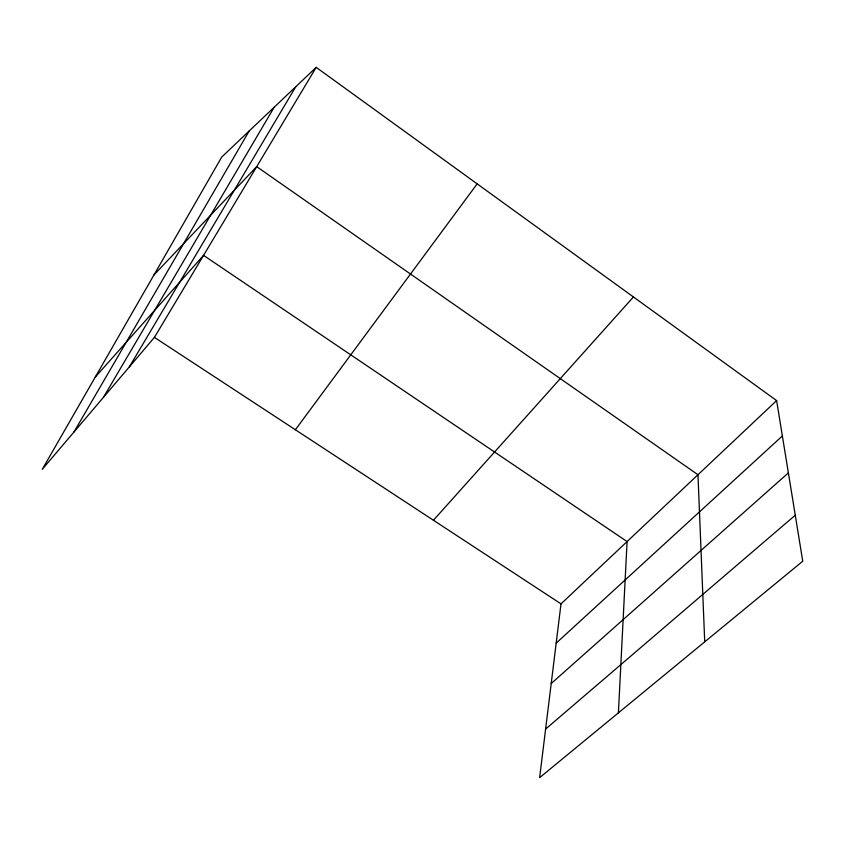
<?xml version="1.0" encoding="UTF-8"?>
<svg xmlns="http://www.w3.org/2000/svg" width="845" height="845" viewBox="0 0 845 845"><rect width="100%" height="100%" fill="white"/><g stroke="black" fill="none" stroke-linecap="round" stroke-linejoin="round"><path stroke-width="1.27" d="M618.403 712.853L627.085 541.571L203.56 255.359L95.242 377.123M776.618 400.593L561.006 603.869L539.638 777.653L802.75 561.207L776.618 400.593L316.188 67.346L221.717 157.064L42.25 469.334L154.424 337.377L316.188 67.346M73.959 432.027L249.201 130.964M103.439 397.351L274.192 107.23M129.38 366.836L295.75 86.76M295.37 429.767L477.161 183.851M433.443 520.256L633.433 296.965M154.022 274.847L256.7 166.645L697.97 474.742L704.719 641.851M556.168 643.14L782.375 435.957M551.204 683.531L788.385 472.873M545.606 729.077L795.272 515.207M154.424 337.377L561.006 603.869"/></g></svg>
